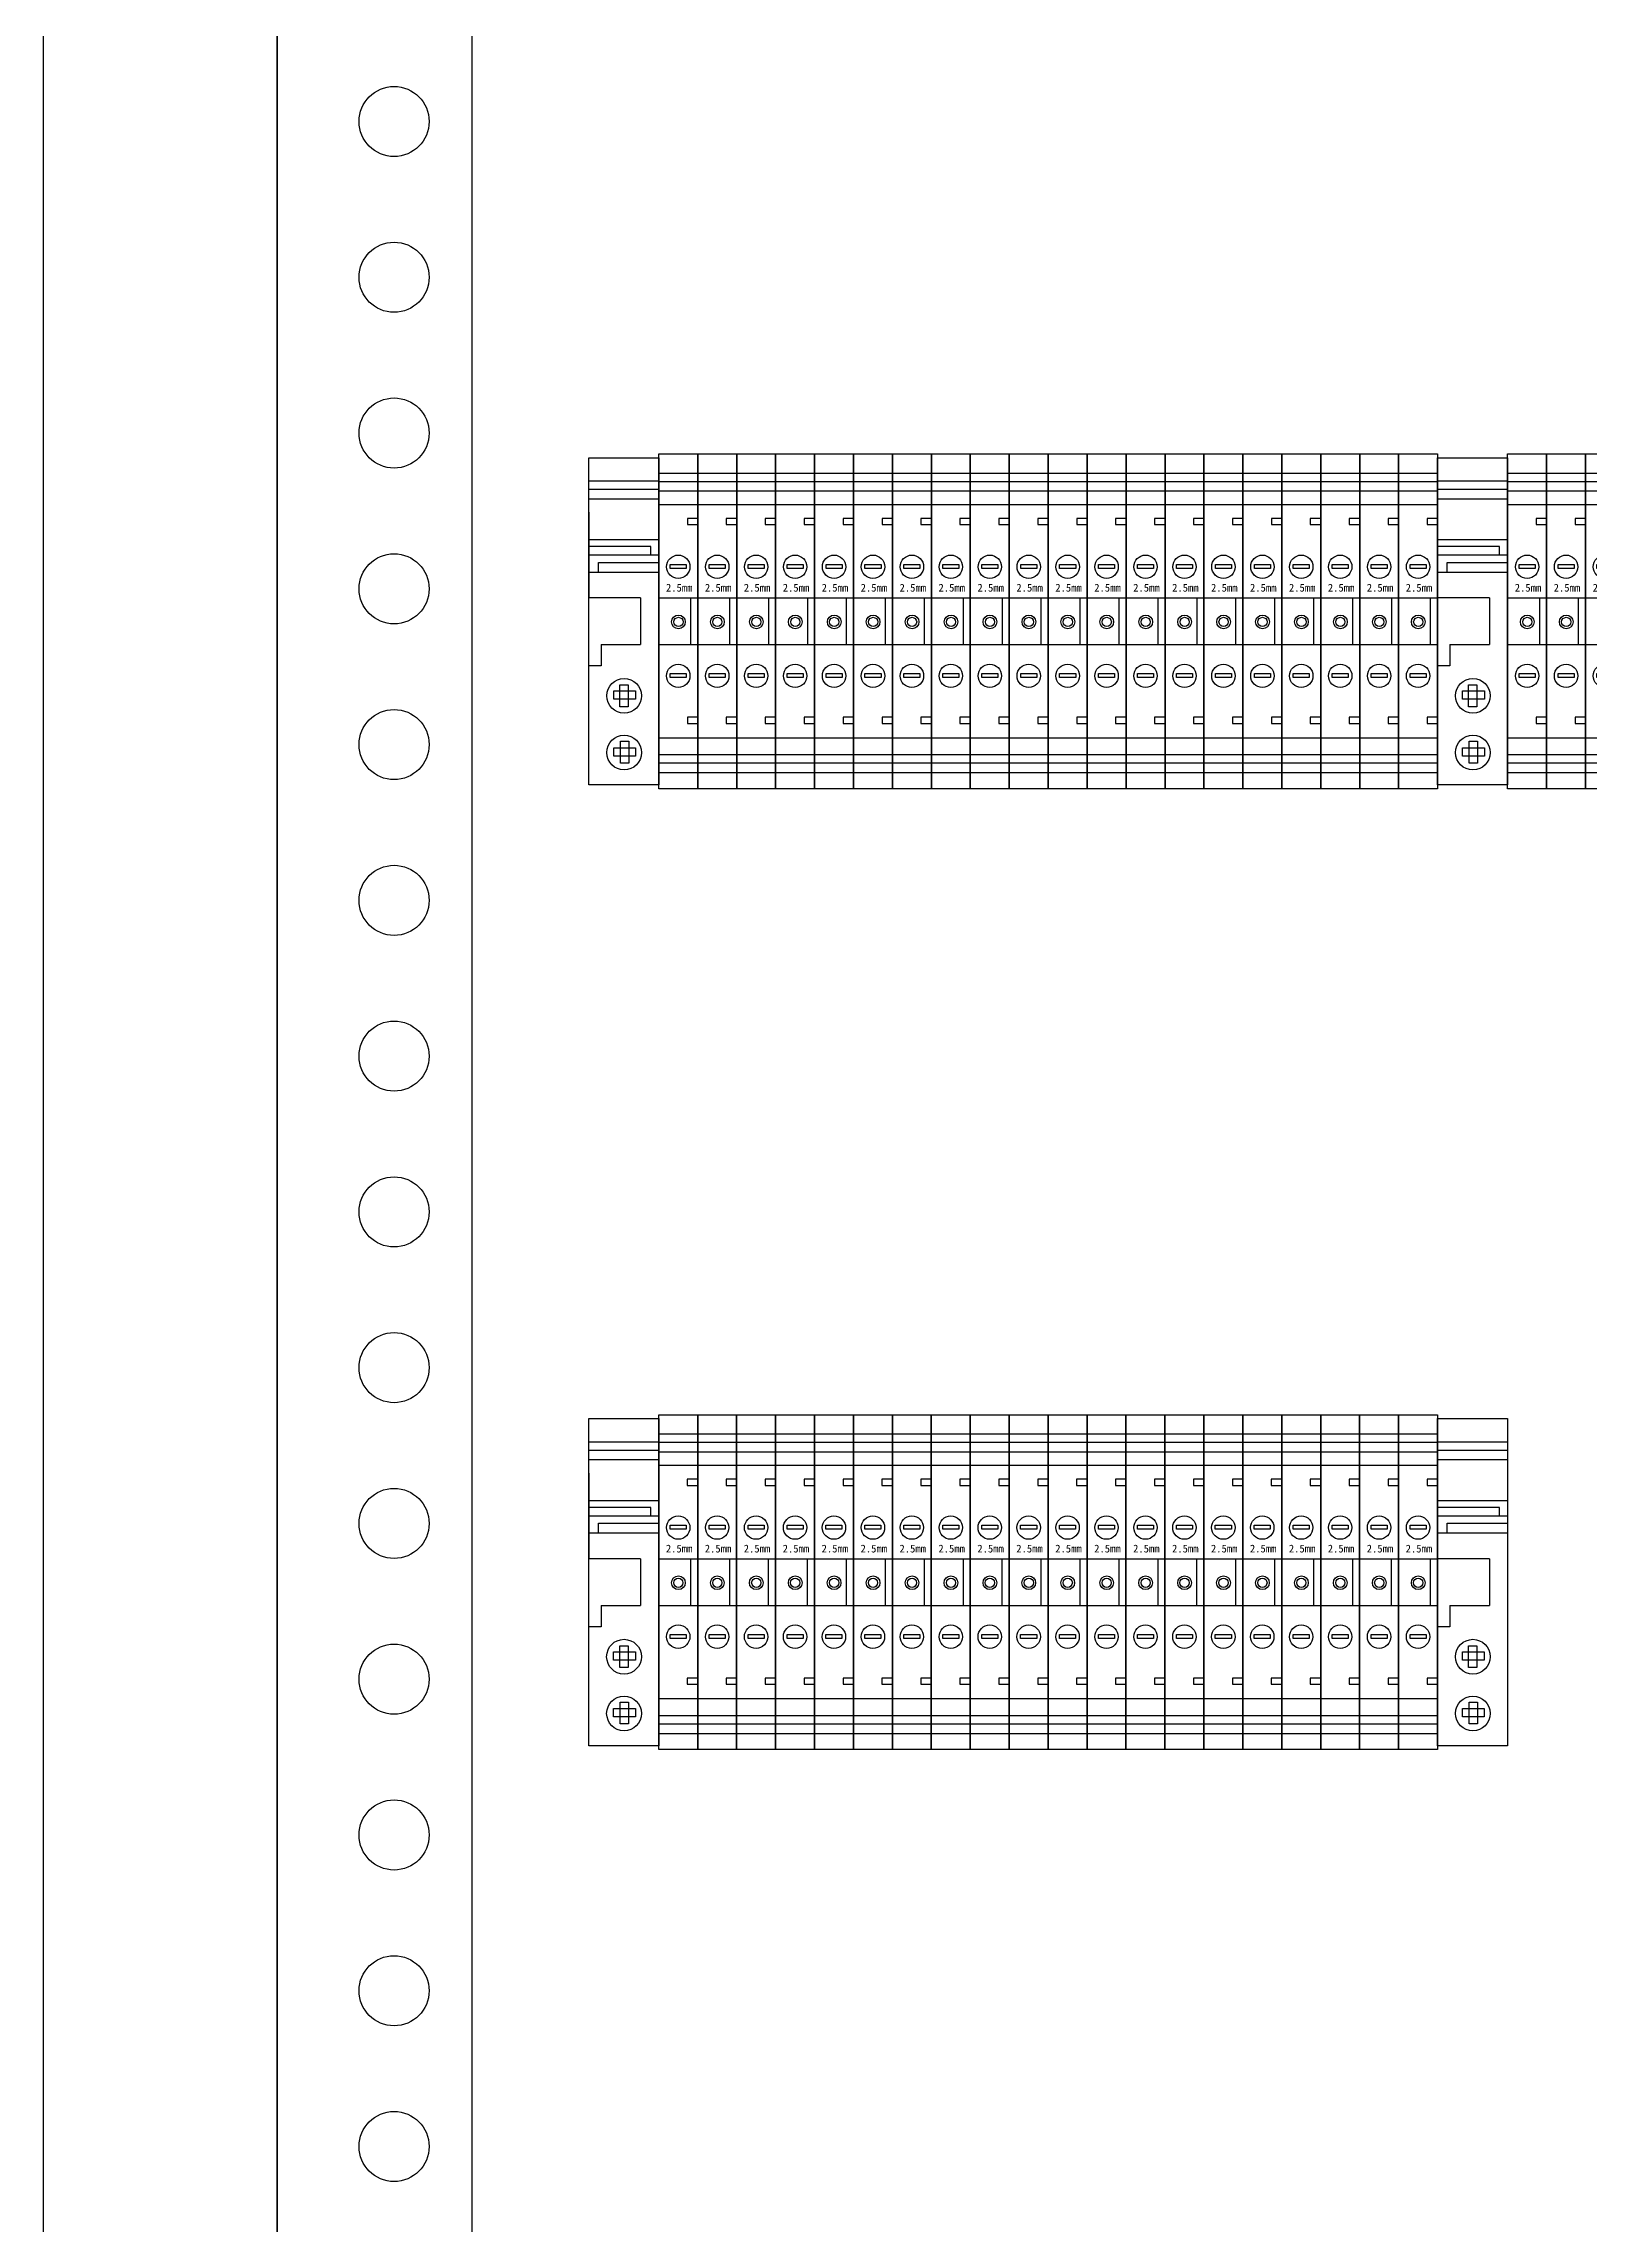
# Model space of a CAD drawing. Extents: x 1008937 to 1009637, y 79345 to 81548.
# Drawn here: x 1008936.6 to 1009135.1, y 79629.9 to 79909.9 of the extents above; entities that cross this region are included whole.
import ezdxf

# ---------------------------------------------------------------- set-up
doc = ezdxf.new("R2010")
doc.units = 0
doc.header["$MEASUREMENT"] = 0
doc.layers.add('LY-JS-BJ', color=7, linetype='Continuous')
doc.layers.add('LY-JS-YQJ', color=7, linetype='Continuous')
doc.layers.add('LY-二次控制图', color=7, linetype='Continuous', lineweight=18)

# ---------------------------------------------------------------- blocks, each defined once
blk = doc.blocks.new('*U8')
at = {"layer": 'LY-JS-BJ', "color": 6}
blk.add_circle((0, 0), 4.5, dxfattribs=at)
blk = doc.blocks.new('*U9')
at = {"layer": 'LY-JS-BJ', "color": 0, "linetype": 'ByBlock', "lineweight": -2, "transparency": 16777216}
for p in [(0, -1520), (0, -1540), (0, -1560), (0, -1580), (0, -1600), (0, -1620), (0, -1640), (0, -1660), (0, -1680), (0, -1700), (0, -1720), (0, -1740), (0, -1760), (0, -1780)]:
    blk.add_blockref('*U8', p, dxfattribs=at)
blk = doc.blocks.new('UK-2.5 5组')
at = {"layer": 'LY-JS-YQJ'}
for p, q in [((0, 19.03), (5, 19.03)), ((0, 17.96), (5, 17.96)), ((5, 19.03), (10, 19.03)), ((5, 17.96), (10, 17.96)), ((10, 19.03), (15, 19.03)), ((10, 17.96), (15, 17.96)), ((15, 19.03), (20, 19.03)), ((15, 17.96), (20, 17.96)), ((0, 16.73), (5, 16.73)), ((5, 16.73), (10, 16.73)), ((10, 16.73), (15, 16.73)), ((15, 16.73), (20, 16.73)), ((5, 13.21), (3.66, 13.21)), ((3.66, 13.21), (3.66, 12.43)), ((3.66, 12.43), (5, 12.43)), ((5, 12.43), (5, 11.32)), ((10, 13.21), (8.66, 13.21)), ((8.66, 13.21), (8.66, 12.43)), ((8.66, 12.43), (10, 12.43)), ((10, 12.43), (10, 11.32)), ((15, 13.21), (13.66, 13.21)), ((13.66, 13.21), (13.66, 12.43)), ((13.66, 12.43), (15, 12.43)), ((15, 12.43), (15, 11.32)), ((20, 13.21), (18.66, 13.21)), ((18.66, 13.21), (18.66, 12.43)), ((18.66, 12.43), (20, 12.43)), ((0, 3), (5, 3)), ((4.07, 3), (4.07, -3)), ((5, 3), (10, 3)), ((9.07, 3), (9.07, -3)), ((10, 3), (15, 3)), ((14.07, 3), (14.07, -3)), ((15, 3), (20, 3)), ((19.07, 3), (19.07, -3)), ((0, -3), (5, -3)), ((5, -3), (10, -3)), ((10, -3), (15, -3)), ((15, -3), (20, -3)), ((5, -12.33), (3.66, -12.33)), ((3.66, -12.33), (3.66, -13.11)), ((3.66, -13.11), (5, -13.11)), ((10, -12.33), (8.66, -12.33)), ((8.66, -12.33), (8.66, -13.11)), ((8.66, -13.11), (10, -13.11)), ((15, -12.33), (13.66, -12.33)), ((13.66, -12.33), (13.66, -13.11)), ((13.66, -13.11), (15, -13.11)), ((20, -12.33), (18.66, -12.33)), ((18.66, -12.33), (18.66, -13.11)), ((18.66, -13.11), (20, -13.11)), ((0, -17.12), (5, -17.12)), ((0, -18.19), (5, -18.19)), ((0, -19.42), (5, -19.42)), ((5, -17.12), (10, -17.12)), ((5, -18.19), (10, -18.19)), ((5, -19.42), (10, -19.42)), ((10, -17.12), (15, -17.12)), ((10, -18.19), (15, -18.19)), ((10, -19.42), (15, -19.42)), ((15, -17.12), (20, -17.12)), ((15, -18.19), (20, -18.19)), ((15, -19.42), (20, -19.42))]:
    blk.add_line(p, q, dxfattribs=at)
at = {"layer": 'LY-JS-YQJ', "color": 6}
for p, q in [((20, 19.03), (25, 19.03)), ((20, 17.96), (25, 17.96)), ((20, 16.73), (25, 16.73)), ((20, 12.43), (20, 11.32)), ((25, 13.21), (23.66, 13.21)), ((23.66, 13.21), (23.66, 12.43)), ((23.66, 12.43), (25, 12.43)), ((25, 12.43), (25, 11.32)), ((20, 3), (25, 3)), ((24.07, 3), (24.07, -3)), ((20, -3), (25, -3)), ((25, -12.33), (23.66, -12.33)), ((23.66, -12.33), (23.66, -13.11)), ((23.66, -13.11), (25, -13.11)), ((20, -17.12), (25, -17.12)), ((20, -18.19), (25, -18.19)), ((20, -19.42), (25, -19.42))]:
    blk.add_line(p, q, dxfattribs=at)
at = {"layer": 'LY-JS-YQJ'}
for points in [[(0, 21.5), (5, 21.5), (5, -21.5), (0, -21.5)], [(5, 21.5), (10, 21.5), (10, -21.5), (5, -21.5)], [(10, 21.5), (15, 21.5), (15, -21.5), (10, -21.5)], [(15, 21.5), (20, 21.5), (20, -21.5), (15, -21.5)], [(0, 15), (5, 15), (5, -15), (0, -15)], [(5, 15), (10, 15), (10, -15), (5, -15)], [(10, 15), (15, 15), (15, -15), (10, -15)], [(15, 15), (20, 15), (20, -15), (15, -15)], [(1.47, 7.3), (3.53, 7.3), (3.53, 6.79), (1.47, 6.79)], [(6.47, 7.3), (8.53, 7.3), (8.53, 6.79), (6.47, 6.79)], [(11.47, 7.3), (13.53, 7.3), (13.53, 6.79), (11.47, 6.79)], [(16.47, 7.3), (18.53, 7.3), (18.53, 6.79), (16.47, 6.79)], [(1.47, -6.71), (3.53, -6.71), (3.53, -7.23), (1.47, -7.23)], [(6.47, -6.71), (8.53, -6.71), (8.53, -7.23), (6.47, -7.23)], [(11.47, -6.71), (13.53, -6.71), (13.53, -7.23), (11.47, -7.23)], [(16.47, -6.71), (18.53, -6.71), (18.53, -7.23), (16.47, -7.23)]]:
    blk.add_lwpolyline(points, close=True, dxfattribs=at)
at = {"layer": 'LY-JS-YQJ', "color": 6}
for points in [[(20, 21.5), (25, 21.5), (25, -21.5), (20, -21.5)], [(20, 15), (25, 15), (25, -15), (20, -15)], [(21.47, 7.3), (23.53, 7.3), (23.53, 6.79), (21.47, 6.79)], [(21.47, -6.71), (23.53, -6.71), (23.53, -7.23), (21.47, -7.23)]]:
    blk.add_lwpolyline(points, close=True, dxfattribs=at)
at = {"layer": 'LY-JS-YQJ'}
for centre, radius in [((2.5, 7), 1.5), ((7.5, 7), 1.5), ((12.5, 7), 1.5), ((17.5, 7), 1.5), ((2.52, -0.08), 0.879), ((2.52, -0.08), 0.879), ((2.52, -0.08), 0.59), ((7.52, -0.08), 0.879), ((7.52, -0.08), 0.879), ((7.52, -0.08), 0.59), ((12.52, -0.08), 0.879), ((12.52, -0.08), 0.879), ((12.52, -0.08), 0.59), ((17.52, -0.08), 0.879), ((17.52, -0.08), 0.879), ((17.52, -0.08), 0.59), ((2.5, -7), 1.5), ((7.5, -7), 1.5), ((12.5, -7), 1.5), ((17.5, -7), 1.5)]:
    blk.add_circle(centre, radius, dxfattribs=at)
at = {"layer": 'LY-JS-YQJ', "color": 6}
for centre, radius in [((22.5, 7), 1.5), ((22.52, -0.08), 0.879), ((22.52, -0.08), 0.879), ((22.52, -0.08), 0.59), ((22.5, -7), 1.5)]:
    blk.add_circle(centre, radius, dxfattribs=at)
at = {"layer": 'LY-JS-YQJ', "char_height": 1, "width": 2.5692, "attachment_point": 1}
for insert in [(0.91, 4.81), (5.91, 4.81), (10.91, 4.81), (15.91, 4.81)]:
    blk.add_mtext('2.5mm', dxfattribs=dict(at, insert=insert))
at = {"layer": 'LY-JS-YQJ', "color": 6, "insert": (20.91, 4.81), "char_height": 1, "width": 2.5692, "attachment_point": 1}
blk.add_mtext('2.5mm', dxfattribs=at)
blk = doc.blocks.new('端子堵头')
at = {"layer": 'LY-JS-YQJ'}
for p, q in [((0, 39.03), (9, 39.03)), ((0, 37.96), (9, 37.96)), ((0, 36.73), (9, 36.73)), ((0, 35), (0, 24)), ((9, 35), (9, 24)), ((9, 34.58), (9, 33.47)), ((0, 31.48), (9, 31.48)), ((7.97, 30.59), (0, 30.59)), ((0, 29.53), (9, 29.53)), ((1.25, 27.32), (1.25, 28.56)), ((1.25, 28.56), (9, 28.56)), ((7.97, 29.53), (7.97, 30.59)), ((0, 27.32), (9, 27.32)), ((6.66, 24), (0, 24)), ((6.66, 24), (6.66, 18)), ((1.59, 18), (1.59, 15.27)), ((1.59, 18), (6.66, 18)), ((1.59, 15.27), (0, 15.27))]:
    blk.add_line(p, q, dxfattribs=at)
for points in [[(0, 42), (9, 42), (9, 0), (0, 0)], [(3.2, 12.05), (6.01, 12.05), (6.01, 10.99), (3.2, 10.99)], [(5.06, 12.84), (5.06, 10.03), (3.99, 10.03), (3.99, 12.84)], [(3.2, 4.76), (6.01, 4.76), (6.01, 3.69), (3.2, 3.69)], [(5.13, 5.6), (5.13, 2.79), (4.06, 2.79), (4.06, 5.6)]]:
    blk.add_lwpolyline(points, close=True, dxfattribs=at)
for centre in [(4.54, 11.43), (4.54, 4.14)]:
    blk.add_circle(centre, 2.23, dxfattribs=at)

msp = doc.modelspace()

# ---------------------------------------------------------------- linework, layer by layer
at = {"layer": 'LY-JS-BJ', "lineweight": -3}
msp.add_line((1008966.65, 81488.92), (1008966.65, 79344.92), dxfattribs=at)
msp.add_lwpolyline([(1008936.65, 81544.92), (1009636.65, 81544.92), (1009636.65, 79344.92), (1008936.65, 79344.92)], close=True, dxfattribs=at)
at = {"layer": 'LY-JS-BJ', "color": 4, "lineweight": -3}
msp.add_lwpolyline([(1008991.65, 81429.92), (1008991.65, 79429.92), (1008966.65, 79429.92), (1008966.65, 81429.92)], close=True, dxfattribs=at)

# ---------------------------------------------------------------- block references
at = {"layer": 'LY-JS-BJ', "lineweight": -3}
msp.add_blockref('*U9', (1008981.65, 81419.92), dxfattribs=at)
at = {"layer": 'LY-二次控制图', "lineweight": -3}
for name, p in [('端子堵头', (1009006.65, 79814.75)), ('UK-2.5 5组', (1009015.65, 79835.75)), ('UK-2.5 5组', (1009040.65, 79835.75)), ('UK-2.5 5组', (1009065.65, 79835.75)), ('UK-2.5 5组', (1009090.65, 79835.75)), ('端子堵头', (1009115.65, 79814.75)), ('UK-2.5 5组', (1009124.65, 79835.75)), ('端子堵头', (1009006.64, 79691.38)), ('UK-2.5 5组', (1009015.64, 79712.38)), ('UK-2.5 5组', (1009040.64, 79712.38)), ('UK-2.5 5组', (1009065.64, 79712.38)), ('UK-2.5 5组', (1009090.64, 79712.38)), ('端子堵头', (1009115.64, 79691.38))]:
    msp.add_blockref(name, p, dxfattribs=at)

doc.saveas('drawing.dxf')
